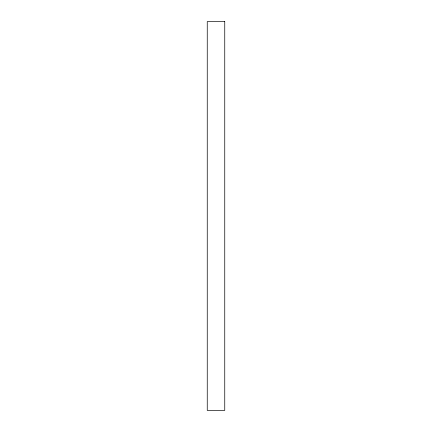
<?xml version="1.0" encoding="UTF-8"?>
<svg xmlns="http://www.w3.org/2000/svg" width="432" height="432" viewBox="0 0 432 432"><rect width="100%" height="100%" fill="white"/><g stroke="black" fill="none" stroke-linecap="round" stroke-linejoin="round"><path stroke-width="0.65" d="M224.748 21.6L207.252 21.6L207.252 410.4L224.748 410.4L224.748 21.6"/></g></svg>
